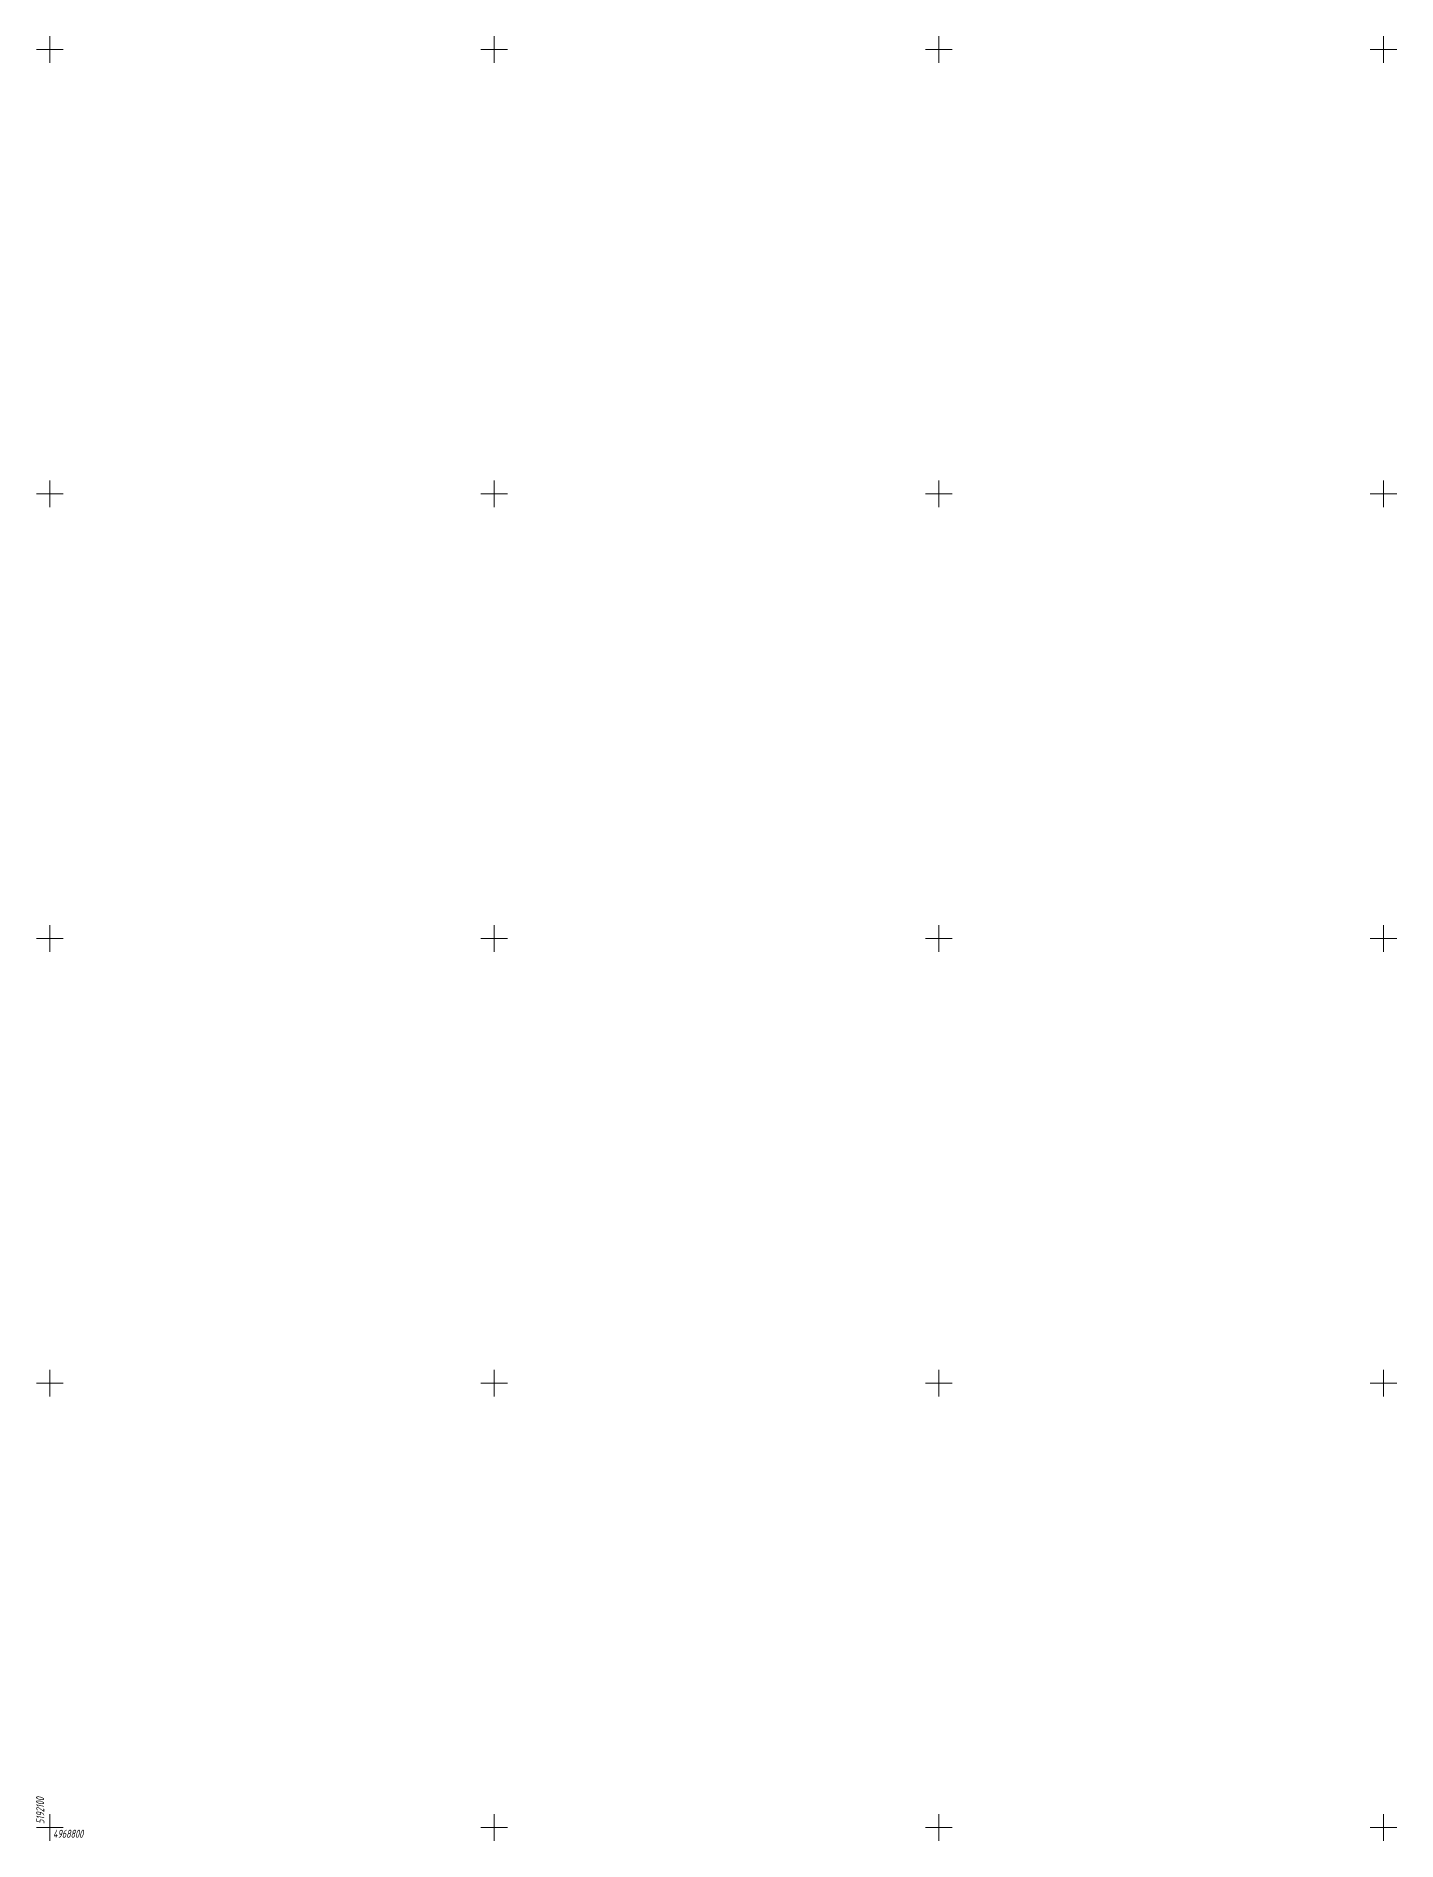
# Model space of a CAD drawing. Header units: metres. Extents: x 1687 to 3282, y 1191 to 1671.
# Drawn here: x 1687 to 1840.1, y 1193.9 to 1396.9 of the extents above; entities that cross this region are included whole.
import ezdxf

# ---------------------------------------------------------------- set-up
doc = ezdxf.new("R2010")
doc.units = ezdxf.units.M
doc.layers.add('Grid', color=7, linetype='Continuous', lineweight=18, transparency=0.65)
doc.layers.add('Otm', color=7, linetype='Continuous', lineweight=18, transparency=0.65)
doc.styles.get("Standard").update_dxf_attribs({"font": 'GOST_0.TTF', "oblique": 15})

# ---------------------------------------------------------------- blocks, each defined once
blk = doc.blocks.new('GRID')
at = {"layer": 'Grid', "color": 104}
blk.add_line((-1.5, 0), (1.5, 0), dxfattribs=at)
for points in [[(0, 0), (0, 1.5)], [(0, 0), (0, -1.5)]]:
    blk.add_lwpolyline(points, dxfattribs=at)

msp = doc.modelspace()

# ---------------------------------------------------------------- block references
at = {"layer": 'Grid', "color": 7, "linetype": 'Continuous'}
for p in [(1688.559, 1395.422), (1738.559, 1395.422), (1788.559, 1395.422), (1838.559, 1395.422), (1688.559, 1345.422), (1738.559, 1345.422), (1788.559, 1345.422), (1838.559, 1345.422), (1688.559, 1295.422), (1738.559, 1295.422), (1788.559, 1295.422), (1838.559, 1295.422), (1688.559, 1245.422), (1738.559, 1245.422), (1788.559, 1245.422), (1838.559, 1245.422), (1688.559, 1195.422), (1738.559, 1195.422), (1788.559, 1195.422), (1838.559, 1195.422)]:
    msp.add_blockref('GRID', p, dxfattribs=at)

# ---------------------------------------------------------------- texts
at = {"layer": 'Otm', "oblique": 13, "width": 0.8}
for s, rotation, p in [('5192100', 90.53949, (1687.954, 1195.833, 295.813)), ('4968800', 0.13959, (1688.934, 1194.271, 295.813))]:
    msp.add_text(s, height=0.9, rotation=rotation, dxfattribs=at).set_placement(p)

doc.saveas('drawing.dxf')
